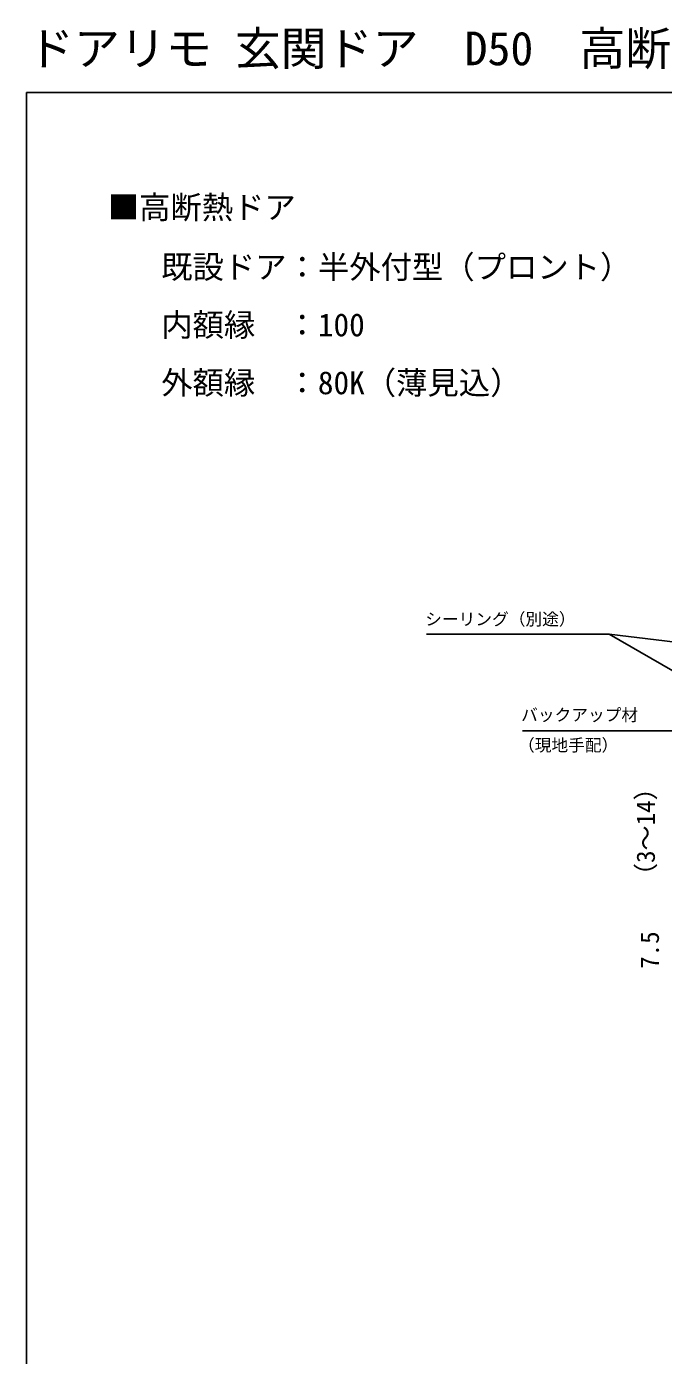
# Model space of a CAD drawing. Units: millimetres, scale not verified. Extents: x -525 to 525, y -783 to 779.
# Drawn here: x -525 to -220, y 142 to 779 of the extents above; entities that cross this region are included whole.
import ezdxf
from ezdxf.enums import TextEntityAlignment as Align

# ---------------------------------------------------------------- set-up
doc = ezdxf.new("R2010")
doc.units = ezdxf.units.MM
doc.header["$LTSCALE"] = 4
for name, color, linetype in [('0-1_USER1', 3, 'Continuous'), ('0-5_YKK_D', 6, 'Continuous'), ('0-6_YKK_ZWAK', 7, 'Continuous')]:
    doc.layers.add(name, color=color, linetype=linetype)
doc.styles.add('ＭＳ ゴシック', font='')
doc.styles.get('ＭＳ ゴシック').set_extended_font_data('MS Gothic')

msp = doc.modelspace()

# ---------------------------------------------------------------- linework, layer by layer
at = {"layer": '0-5_YKK_D'}
for points in [[(-83.305, 393.735), (-85.514, 395.01), (-246.045, 487.693), (-333.64, 487.693)], [(-63.6, 465.595), (-66.132, 465.901), (-246.045, 487.693)], [(-75.398, 390.682), (-77.794, 391.555), (-214.478, 441.303), (-287.664, 441.303)]]:
    msp.add_lwpolyline(points, dxfattribs=at)
at = {"layer": '0-6_YKK_ZWAK'}
for q in [(-525, -782.9), (525, 747.1)]:
    msp.add_line((-525, 747.1), q, dxfattribs=at)

# ---------------------------------------------------------------- texts
at = {"layer": '0-1_USER1', "style": 'ＭＳ ゴシック'}
for s, height, p in [('ドアリモ 玄関ドア\u3000D50\u3000高断熱ドア', 16.13, (-524.337, 755.28)), ('■高断熱ドア', 11, (-486.153, 683.288)), ('   既設ドア：半外付型（プロント）', 11, (-483, 654.708)), ('   内額縁  ：100', 11, (-483, 626.981)), ('   外額縁  ：80K（薄見込）\u3000', 11, (-483, 599.253))]:
    msp.add_text(s, height=height, dxfattribs=at).set_placement(p, align=Align.BOTTOM_LEFT)
at = {"layer": '0-5_YKK_D', "style": 'ＭＳ ゴシック'}
for s, p in [('シーリング（別途）', (-334.186, 490.148)), ('バックアップ材', (-288.255, 444.305)), ('（現地手配）', (-289.755, 429.79))]:
    msp.add_text(s, height=5.865, dxfattribs=at).set_placement(p, align=Align.BOTTOM_LEFT)
for s, p in [('（3～14）', (-221.593, 366.052)), ('7.5', (-219.661, 327.334))]:
    msp.add_text(s, height=8.798, rotation=90, dxfattribs=at).set_placement(p, align=Align.BOTTOM_LEFT)

doc.saveas('drawing.dxf')
